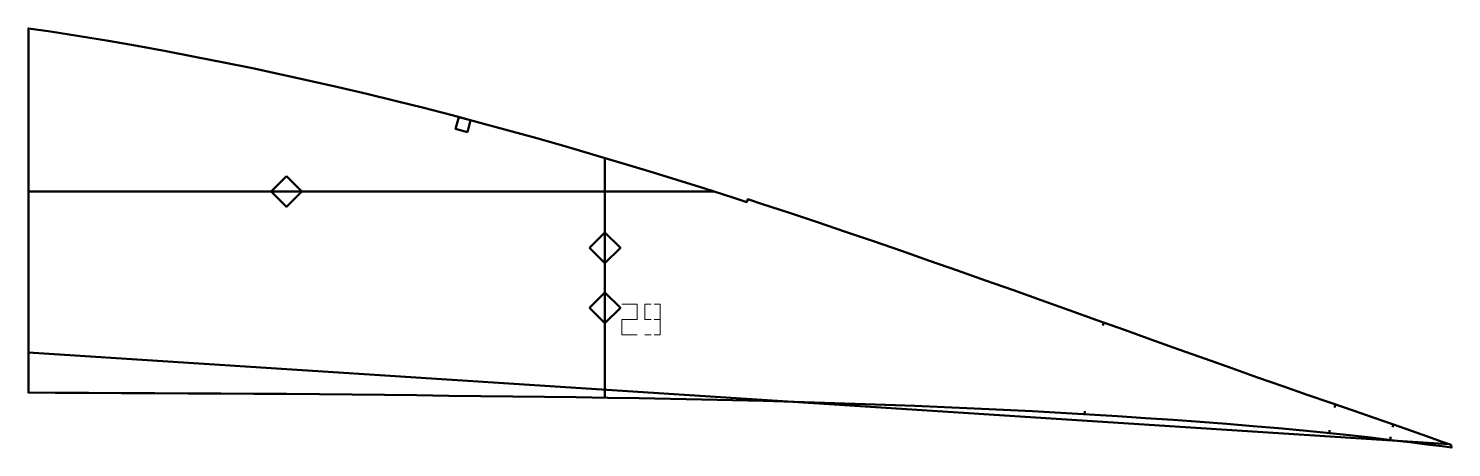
# Model space of a CAD drawing. Header units: metres. Extents: x 478 to 941, y 116 to 253.
import ezdxf

# ---------------------------------------------------------------- set-up
doc = ezdxf.new("R2010")
doc.units = ezdxf.units.M
doc.layers.add('Layer', color=1, linetype='Continuous', lineweight=50)
doc.layers.add('NumLabel', color=1, linetype='Continuous', lineweight=15)

msp = doc.modelspace()

# ---------------------------------------------------------------- linework, layer by layer
at = {"layer": 'Layer', "color": 7}
for p, q in [((665.4, 132.73), (665.4, 210.88)), ((477.63, 200), (700.71, 200)), ((555.67, 200), (567.67, 200)), ((665.4, 175.58), (665.4, 187.58)), ((665.4, 156.03), (665.4, 168.03)), ((477.63, 147.44), (940.25, 117.63))]:
    msp.add_line(p, q, dxfattribs=at)
at = {"layer": 'Layer'}
for p, q in [((827.89, 157.21), (827.56, 156.27)), ((903.31, 130.52), (902.98, 129.57)), ((821.64, 128.39), (821.56, 127.39)), ((901.41, 122.21), (901.32, 121.21)), ((922.23, 124.03), (921.9, 123.09)), ((921.27, 119.98), (921.2, 118.98))]:
    msp.add_line(p, q, dxfattribs=at)
for points in [[(940.98, 117.36), (938.09, 118.41), (933.33, 120.11), (928.06, 121.99), (922.25, 124.02), (915.9, 126.2), (909.04, 128.54), (901.75, 131.05), (894.09, 133.7), (886.14, 136.48), (877.95, 139.36), (869.55, 142.33), (861, 145.37), (852.3, 148.48), (843.49, 151.63), (834.58, 154.82), (825.59, 158.04), (816.56, 161.27), (807.49, 164.51), (798.4, 167.75), (789.29, 170.98), (780.18, 174.19), (771.07, 177.39), (761.95, 180.57), (752.83, 183.72), (743.71, 186.84), (734.6, 189.92), (725.5, 192.97), (716.4, 195.98), (711.88, 197.45), (711.57, 196.5), (706.99, 197.99), (697.9, 200.9), (688.8, 203.76), (679.7, 206.58), (670.59, 209.34), (661.46, 212.05), (652.32, 214.71), (643.16, 217.31), (633.99, 219.86), (624.79, 222.36), (615.58, 224.8), (606.35, 227.18), (597.1, 229.5), (587.84, 231.75), (578.55, 233.95), (569.25, 236.07), (559.93, 238.14), (550.6, 240.13), (541.24, 242.05), (531.87, 243.9), (522.47, 245.67), (513.07, 247.38), (503.65, 249.01), (494.21, 250.56), (484.76, 252.05), (477.63, 253.1), (477.63, 134.41), (486.3, 134.36), (497.16, 134.3), (507.97, 134.24), (518.77, 134.2), (529.54, 134.16), (540.28, 134.11), (551.01, 134.04), (561.72, 133.96), (572.4, 133.88), (583.03, 133.78), (593.6, 133.67), (604.11, 133.52), (614.58, 133.36), (624.98, 133.22), (635.35, 133.11), (645.69, 133), (656, 132.87), (666.28, 132.71), (676.55, 132.54), (686.77, 132.36), (696.91, 132.17), (706.96, 131.94), (716.97, 131.67), (726.97, 131.37), (736.94, 131.07), (746.83, 130.77), (756.6, 130.44), (766.29, 130.07), (775.96, 129.65), (785.6, 129.22), (795.16, 128.78), (804.59, 128.33), (813.89, 127.85), (823.09, 127.3), (832.27, 126.71), (841.41, 126.1), (850.42, 125.49), (859.27, 124.86), (867.94, 124.19), (876.43, 123.5), (884.72, 122.78), (892.75, 122.05), (900.47, 121.3), (907.84, 120.52), (914.84, 119.73), (921.43, 118.95), (927.52, 118.22), (933.07, 117.53), (938.07, 116.89), (941.12, 116.49), (940.98, 117.36)], [(620.59, 219.33), (616.73, 220.36), (617.75, 224.22), (621.62, 223.2), (620.59, 219.33)], [(561.67, 205), (566.67, 200), (561.67, 195), (556.67, 200), (561.67, 205)], [(660.4, 181.58), (665.4, 186.58), (670.4, 181.58), (665.4, 176.58), (660.4, 181.58)], [(660.4, 162.03), (665.4, 167.03), (670.4, 162.03), (665.4, 157.03), (660.4, 162.03)]]:
    msp.add_lwpolyline(points, close=True, dxfattribs=at)
at = {"layer": 'NumLabel', "color": 1}
for points in [[(670.89, 163.24), (675.89, 163.24), (675.89, 158.24), (670.89, 158.24), (670.89, 153.24), (675.89, 153.24)], [(680.39, 158.24), (678.39, 158.24), (678.39, 163.24), (680.39, 163.24)], [(681.39, 163.24), (683.39, 163.24), (683.39, 153.24), (681.39, 153.24)], [(683.39, 158.24), (681.39, 158.24)], [(680.39, 153.24), (678.39, 153.24)]]:
    msp.add_lwpolyline(points, dxfattribs=at)

doc.saveas('drawing.dxf')
